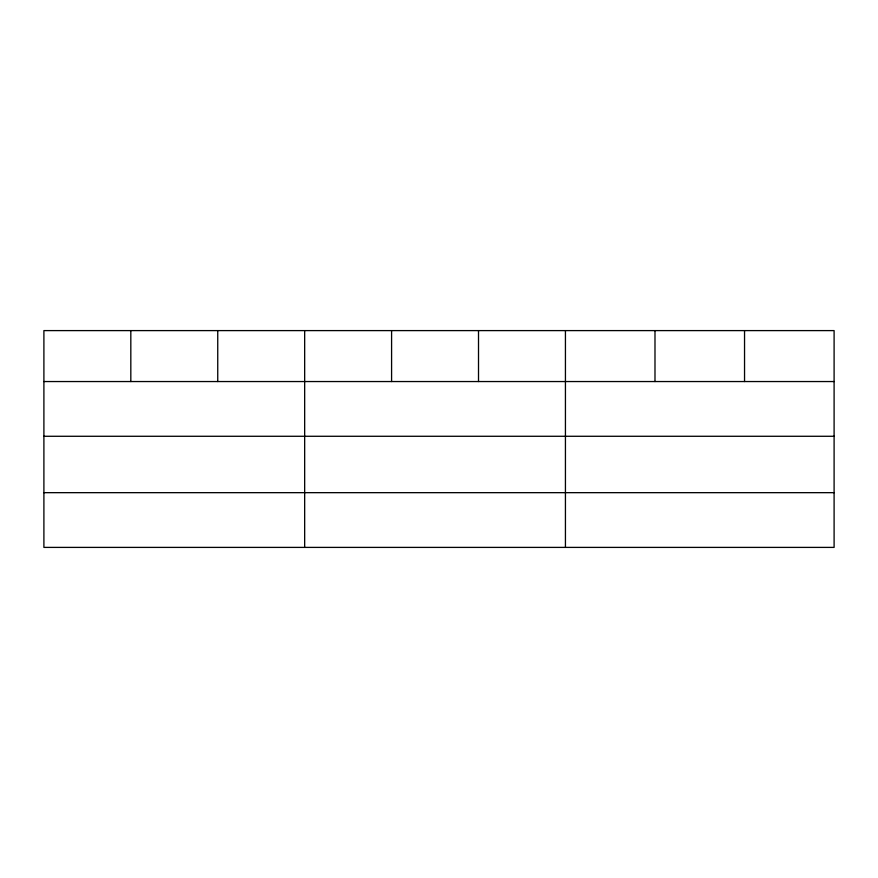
<?xml version="1.0" encoding="UTF-8"?>
<svg xmlns="http://www.w3.org/2000/svg" width="878" height="878" viewBox="0 0 878 878"><rect width="100%" height="100%" fill="white"/><g stroke="black" fill="none" stroke-linecap="round" stroke-linejoin="round"><path stroke-width="1.32" d="M834.1 436.278L834.1 330.6L43.9 330.6L43.9 547.4L834.1 547.4L834.1 436.278L43.9 436.278M43.9 381.546L834.1 381.546M43.9 492.668L834.1 492.668M744.544 330.6L744.544 381.546M654.988 330.6L654.988 381.546M565.432 330.6L565.432 547.4M478.51 330.6L478.51 381.546M391.588 330.6L391.588 381.546M304.666 330.6L304.666 547.4M217.744 330.6L217.744 381.546M130.822 330.6L130.822 381.546"/></g></svg>
